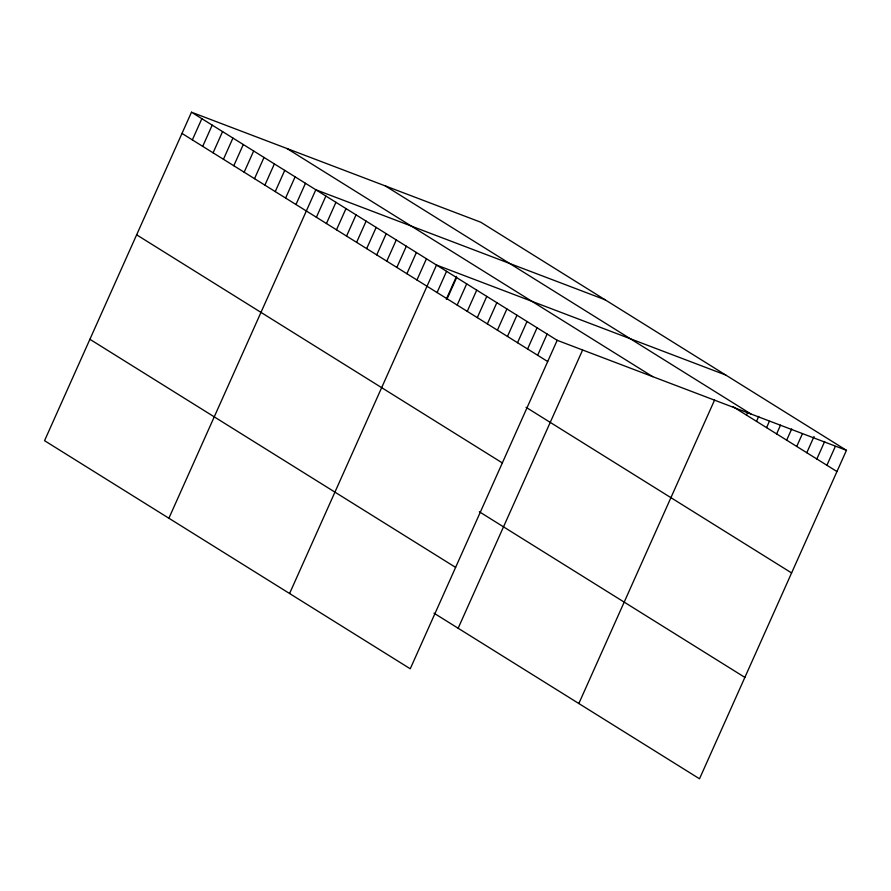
<?xml version="1.0" encoding="UTF-8"?>
<svg xmlns="http://www.w3.org/2000/svg" width="891" height="891" viewBox="0 0 891 891"><rect width="100%" height="100%" fill="white"/><g stroke="black" fill="none" stroke-linecap="round" stroke-linejoin="round"><path stroke-width="1.34" d="M191.487 112.21L44.55 440.677L410.25 668.785L557.187 340.317L191.487 112.21L480.75 222.215L846.45 450.323L699.513 778.79L433.973 613.164M192.356 139.898L201.845 118.67M202.714 146.358L212.203 125.13M213.072 152.818L222.572 131.601M223.441 159.289L232.93 138.06M233.798 165.748L243.288 144.52M244.156 172.208L253.657 150.991M254.525 178.679L264.014 157.451M264.883 185.139L274.372 163.911M275.241 191.598L284.741 170.37M285.61 198.058L295.099 176.841M295.968 204.529L305.457 183.301M168.889 518.239L315.826 189.761L605.089 299.766M316.383 217.259L325.883 196.042M326.44 223.53L335.94 202.313M336.497 229.811L345.998 208.583M346.554 236.082L356.055 214.854M356.612 242.352L366.112 221.124M366.669 248.622L376.169 227.405M376.726 254.904L386.215 233.676M386.783 261.174L396.272 239.946M396.84 267.445L406.329 246.217M406.897 273.715L416.387 252.498M416.955 279.986L426.444 258.769M289.575 593.517L436.501 265.039L725.764 375.044M437.069 292.538L446.558 271.31M446.313 299.198L456.515 276.388M447.126 298.808L456.615 277.58M457.183 305.078L466.672 283.861M467.24 311.36L476.73 290.132M477.298 317.63L486.787 296.402M487.355 323.901L496.844 302.673M497.412 330.171L506.901 308.954M507.469 336.442L516.958 315.225M517.526 342.723L527.015 321.495M527.583 348.994L537.073 327.765M537.641 355.264L547.13 334.036M458.152 628.244L582.558 350.141M578.838 703.511L714.571 400.07M746.446 415.083L747.56 412.589M756.504 421.354L758.731 416.364M766.561 427.635L769.345 421.387M776.618 433.906L780.527 425.163M786.675 440.176L791.698 428.939M796.732 446.447L802.312 433.962M806.789 452.717L814.051 436.49M816.847 458.999L824.665 441.513M826.904 465.269L835.279 446.536M557.187 340.317L846.45 450.323M385.291 185.907L750.99 414.014M733.037 406.719L836.961 471.539M286.935 148.507L652.646 376.615M181.987 133.427L547.698 361.534M526.058 407.31L791.598 572.935M136.635 234.823L502.335 462.93M479.336 511.768L744.876 677.394M89.902 339.293L455.613 567.4"/></g></svg>
